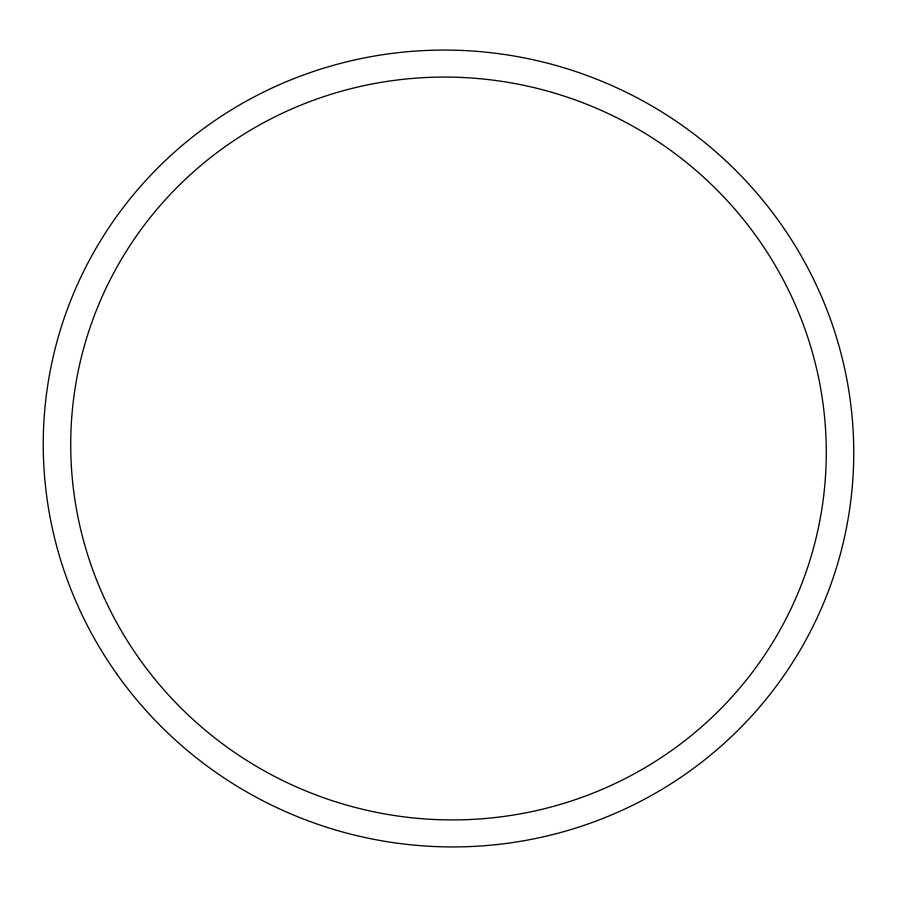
<?xml version="1.0" encoding="UTF-8"?>
<svg xmlns="http://www.w3.org/2000/svg" width="897" height="897" viewBox="0 0 897 897"><rect width="100%" height="100%" fill="white"/><g stroke="black" fill="none" stroke-linecap="round" stroke-linejoin="round"><path stroke-width="1.35" d="M116.924 674.163A405.836 397.831 15.8 0 0 816.068 620.04A405.836 397.831 15.8 0 0 412.497 51.297A405.836 397.831 15.8 0 0 116.924 674.163M139.405 658.869A378.332 370.865 15.8 0 0 791.154 608.413A378.332 370.865 15.8 0 0 414.941 78.218A378.332 370.865 15.8 0 0 139.405 658.869"/></g></svg>
